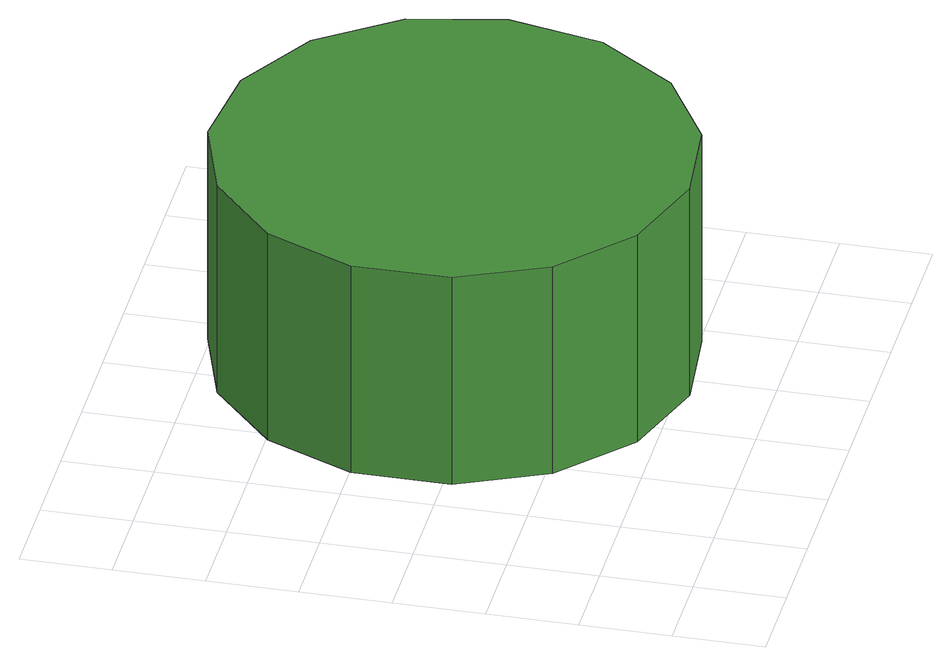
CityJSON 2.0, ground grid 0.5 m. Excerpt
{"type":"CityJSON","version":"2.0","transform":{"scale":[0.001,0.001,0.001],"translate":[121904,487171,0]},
"CityObjects":{
"tree1":{"type":"SolitaryVegetationObject","attributes":{"function":"something"},"geometry":[{"type":"MultiSurface","lod":"1","boundaries":[[[0,1,2,3,4,5,6,7,8,9,10,11,12,13,14]],[[15,16,17,18,19,20,21,22,23,24,25,26,27,28,29]],[[0,29,28,1]],[[1,28,27,2]],[[2,27,26,3]],[[3,26,25,4]],[[4,25,24,5]],[[5,24,23,6]],[[6,23,22,7]],[[7,22,21,8]],[[8,21,20,9]],[[9,20,19,10]],[[10,19,18,11]],[[11,18,17,12]],[[12,17,16,13]],[[13,16,15,14]],[[14,15,29,0]]]}]}
},
"vertices":[
[3293,1727,2247],[3181,2255,2247],[2864,2692,2247],[2396,2962,2247],[1859,3019,2247],[1345,2852,2247],[944,2490,2247],[724,1997,2247],[724,1457,2247],[944,963,2247],[1345,602,2247],[1859,435,2247],[2396,492,2247],[2864,762,2247],[3181,1199,2247],[3181,1199,977],[2864,762,977],[2396,492,977],[1859,435,977],[1345,602,977],[944,963,977],[724,1457,977],[724,1997,977],[944,2490,977],[1345,2852,977],[1859,3019,977],[2396,2962,977],[2864,2692,977],[3181,2255,977],[3293,1727,977]
]}
